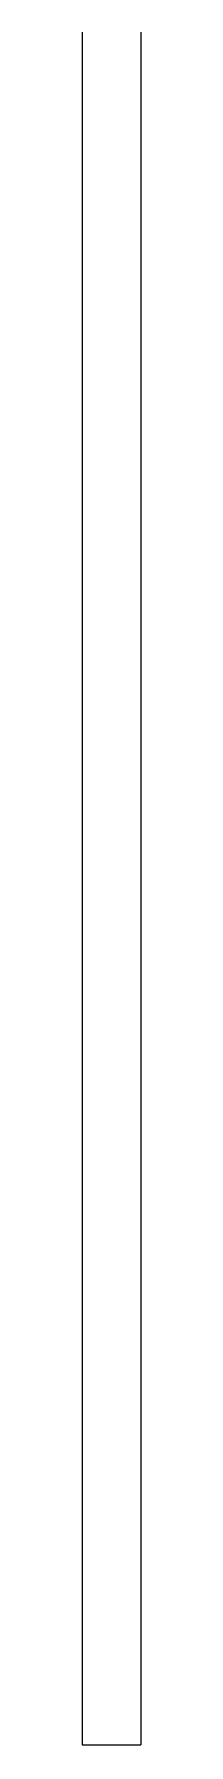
# Model space of a CAD drawing. Extents: x -24 to 123, y 224 to 344.
# Drawn here: x -14 to -12.5, y 224.5 to 268.3 of the extents above; entities that cross this region are included whole.
import ezdxf

# ---------------------------------------------------------------- set-up
doc = ezdxf.new("R2010")
doc.units = 0
doc.layers.get('0').update_dxf_attribs({"linetype": 'continuous'})

# ---------------------------------------------------------------- blocks, each defined once
blk = doc.blocks.new('FUSION036')
at = {"color": 0}
blk.add_line((-14, 224.5), (-12.5, 224.5), dxfattribs=at)
for points in [[(-14, 268.35), (-14, 268.3), (-14, 268.25), (-14, 268.2), (-14, 268.15), (-14, 268.1), (-14, 268.05), (-14, 268), (-14, 267.95), (-14, 267.9), (-14, 267.85), (-14, 267.8), (-14, 267.75), (-14, 267.7), (-14, 267.65), (-14, 267.6), (-14, 267.55), (-14, 267.5), (-14, 267.45), (-14, 267.4), (-14, 267.35), (-14, 267.3), (-14, 267.25), (-14, 267.2), (-14, 267.15), (-14, 267.1), (-14, 267.05), (-14, 267), (-14, 266.95), (-14, 266.9), (-14, 266.85), (-14, 266.8), (-14, 266.75), (-14, 266.7), (-14, 266.65), (-14, 266.6), (-14, 266.55), (-14, 266.5), (-14, 266.45), (-14, 266.4), (-14, 266.35), (-14, 266.3), (-14, 266.25), (-14, 266.2), (-14, 266.15), (-14, 266.1), (-14, 266.05), (-14, 266), (-14, 265.95), (-14, 265.9), (-14, 265.85), (-14, 265.8), (-14, 265.75), (-14, 265.7), (-14, 265.65), (-14, 265.6), (-14, 265.55), (-14, 265.5), (-14, 265.45), (-14, 265.4), (-14, 265.35), (-14, 265.3), (-14, 265.25), (-14, 265.2), (-14, 265.15), (-14, 265.1), (-14, 265.05), (-14, 265), (-14, 264.95), (-14, 264.9), (-14, 264.85), (-14, 264.8), (-14, 264.75), (-14, 264.7), (-14, 264.65), (-14, 264.6), (-14, 264.55), (-14, 264.5), (-14, 264.45), (-14, 264.4), (-14, 264.35), (-14, 264.3), (-14, 264.25), (-14, 264.2), (-14, 264.15), (-14, 264.1), (-14, 264.05), (-14, 264), (-14, 263.95), (-14, 263.9), (-14, 263.85), (-14, 263.8), (-14, 263.75), (-14, 263.7), (-14, 263.65), (-14, 263.6), (-14, 263.55), (-14, 263.5), (-14, 263.45), (-14, 263.4), (-14, 263.35), (-14, 263.3), (-14, 263.25), (-14, 263.2), (-14, 263.15), (-14, 263.1), (-14, 263.05), (-14, 263), (-14, 262.95), (-14, 262.9), (-14, 262.85), (-14, 262.8), (-14, 262.75), (-14, 262.7), (-14, 262.65), (-14, 262.6), (-14, 262.55), (-14, 262.5), (-14, 262.45), (-14, 262.4), (-14, 262.35), (-14, 262.3), (-14, 262.25), (-14, 262.2), (-14, 262.15), (-14, 262.1), (-14, 262.05), (-14, 262), (-14, 261.95), (-14, 261.9), (-14, 261.85), (-14, 261.8), (-14, 261.75), (-14, 261.7), (-14, 261.65), (-14, 261.6), (-14, 261.55), (-14, 261.5), (-14, 261.45), (-14, 261.4), (-14, 261.35), (-14, 261.3), (-14, 261.25), (-14, 261.2), (-14, 261.15), (-14, 261.1), (-14, 261.05), (-14, 261), (-14, 260.95), (-14, 260.9), (-14, 260.85), (-14, 260.8), (-14, 260.75), (-14, 260.7), (-14, 260.65), (-14, 260.6), (-14, 260.55), (-14, 260.5), (-14, 260.45), (-14, 260.4), (-14, 260.35), (-14, 260.3), (-14, 260.25), (-14, 260.2), (-14, 260.15), (-14, 260.1), (-14, 260.05), (-14, 260), (-14, 259.95), (-14, 259.9), (-14, 259.85), (-14, 259.8), (-14, 259.75), (-14, 259.7), (-14, 259.65), (-14, 259.6), (-14, 259.55), (-14, 259.5), (-14, 259.45), (-14, 259.4), (-14, 259.35), (-14, 259.3), (-14, 259.25), (-14, 259.2), (-14, 259.15), (-14, 259.1), (-14, 259.05), (-14, 259), (-14, 258.95), (-14, 258.9), (-14, 258.85), (-14, 258.8), (-14, 258.75), (-14, 258.7), (-14, 258.65), (-14, 258.6), (-14, 258.55), (-14, 258.5), (-14, 258.45), (-14, 258.4), (-14, 258.35), (-14, 258.3), (-14, 258.25), (-14, 258.2), (-14, 258.15), (-14, 258.1), (-14, 258.05), (-14, 258), (-14, 257.95), (-14, 257.9), (-14, 257.85), (-14, 257.8), (-14, 257.75), (-14, 257.7), (-14, 257.65), (-14, 257.6), (-14, 257.55), (-14, 257.5), (-14, 257.45), (-14, 257.4), (-14, 257.35), (-14, 257.3), (-14, 257.25), (-14, 257.2), (-14, 257.15), (-14, 257.1), (-14, 257.05), (-14, 257), (-14, 256.95), (-14, 256.9), (-14, 256.85), (-14, 256.8), (-14, 256.75), (-14, 256.7), (-14, 256.65), (-14, 256.6), (-14, 256.55), (-14, 256.5), (-14, 256.45), (-14, 256.4), (-14, 256.35), (-14, 256.3), (-14, 256.25), (-14, 256.2), (-14, 256.15), (-14, 256.1), (-14, 256.05), (-14, 256), (-14, 255.95), (-14, 255.9), (-14, 255.85), (-14, 255.8), (-14, 255.75), (-14, 255.7), (-14, 255.65), (-14, 255.6), (-14, 255.55), (-14, 255.5), (-14, 255.45), (-14, 255.4), (-14, 255.35), (-14, 255.3), (-14, 255.25), (-14, 255.2), (-14, 255.15), (-14, 255.1), (-14, 255.05), (-14, 255), (-14, 254.95), (-14, 254.9), (-14, 254.85), (-14, 254.8), (-14, 254.75), (-14, 254.7), (-14, 254.65), (-14, 254.6), (-14, 254.55), (-14, 254.5), (-14, 254.45), (-14, 254.4), (-14, 254.35), (-14, 254.3), (-14, 254.25), (-14, 254.2), (-14, 254.15), (-14, 254.1), (-14, 254.05), (-14, 254), (-14, 253.95), (-14, 253.9), (-14, 253.85), (-14, 253.8), (-14, 253.75), (-14, 253.7), (-14, 253.65), (-14, 253.6), (-14, 253.55), (-14, 253.5), (-14, 253.45), (-14, 253.4), (-14, 253.35), (-14, 253.3), (-14, 253.25), (-14, 253.2), (-14, 253.15), (-14, 253.1), (-14, 253.05), (-14, 253), (-14, 252.95), (-14, 252.9), (-14, 252.85), (-14, 252.8), (-14, 252.75), (-14, 252.7), (-14, 252.65), (-14, 252.6), (-14, 252.55), (-14, 252.5), (-14, 252.45), (-14, 252.4), (-14, 252.35), (-14, 252.3), (-14, 252.25), (-14, 252.2), (-14, 252.15), (-14, 252.1), (-14, 252.05), (-14, 252), (-14, 251.95), (-14, 251.9), (-14, 251.85), (-14, 251.8), (-14, 251.75), (-14, 251.7), (-14, 251.65), (-14, 251.6), (-14, 251.55), (-14, 251.5), (-14, 251.45), (-14, 251.4), (-14, 251.35), (-14, 251.3), (-14, 251.25), (-14, 251.2), (-14, 251.15), (-14, 251.1), (-14, 251.05), (-14, 251), (-14, 250.95), (-14, 250.9), (-14, 250.85), (-14, 250.8), (-14, 250.75), (-14, 250.7), (-14, 250.65), (-14, 250.6), (-14, 250.55), (-14, 250.5), (-14, 250.45), (-14, 250.4), (-14, 250.35), (-14, 250.3), (-14, 250.25), (-14, 250.2), (-14, 250.15), (-14, 250.1), (-14, 250.05), (-14, 250), (-14, 249.95), (-14, 249.9), (-14, 249.85), (-14, 249.8), (-14, 249.75), (-14, 249.7), (-14, 249.65), (-14, 249.6), (-14, 249.55), (-14, 249.5), (-14, 249.45), (-14, 249.4), (-14, 249.35), (-14, 249.3), (-14, 249.25), (-14, 249.2), (-14, 249.15), (-14, 249.1), (-14, 249.05), (-14, 249), (-14, 248.95), (-14, 248.9), (-14, 248.85), (-14, 248.8), (-14, 248.75), (-14, 248.7), (-14, 248.65), (-14, 248.6), (-14, 248.55), (-14, 248.5), (-14, 248.45), (-14, 248.4), (-14, 248.35), (-14, 248.3), (-14, 248.25), (-14, 248.2), (-14, 248.15), (-14, 248.1), (-14, 248.05), (-14, 248), (-14, 247.95), (-14, 247.9), (-14, 247.85), (-14, 247.8), (-14, 247.75), (-14, 247.7), (-14, 247.65), (-14, 247.6), (-14, 247.55), (-14, 247.5), (-14, 247.45), (-14, 247.4), (-14, 247.35), (-14, 247.3), (-14, 247.25), (-14, 247.2), (-14, 247.15), (-14, 247.1), (-14, 247.05), (-14, 247), (-14, 246.95), (-14, 246.9), (-14, 246.85), (-14, 246.8), (-14, 246.75), (-14, 246.7), (-14, 246.65), (-14, 246.6), (-14, 246.55), (-14, 246.5), (-14, 246.45), (-14, 246.4), (-14, 246.35), (-14, 246.3), (-14, 246.25), (-14, 246.2), (-14, 246.15), (-14, 246.1), (-14, 246.05), (-14, 246), (-14, 245.95), (-14, 245.9), (-14, 245.85), (-14, 245.8), (-14, 245.75), (-14, 245.7), (-14, 245.65), (-14, 245.6), (-14, 245.55), (-14, 245.5), (-14, 245.45), (-14, 245.4), (-14, 245.35), (-14, 245.3), (-14, 245.25), (-14, 245.2), (-14, 245.15), (-14, 245.1), (-14, 245.05), (-14, 245), (-14, 244.95), (-14, 244.9), (-14, 244.85), (-14, 244.8), (-14, 244.75), (-14, 244.7), (-14, 244.65), (-14, 244.6), (-14, 244.55), (-14, 244.5), (-14, 244.45), (-14, 244.4), (-14, 244.35), (-14, 244.3), (-14, 244.25), (-14, 244.2), (-14, 244.15), (-14, 244.1), (-14, 244.05), (-14, 244), (-14, 243.95), (-14, 243.9), (-14, 243.85), (-14, 243.8), (-14, 243.75), (-14, 243.7), (-14, 243.65), (-14, 243.6), (-14, 243.55), (-14, 243.5), (-14, 243.45), (-14, 243.4), (-14, 243.35), (-14, 243.3), (-14, 243.25), (-14, 243.2), (-14, 243.15), (-14, 243.1), (-14, 243.05), (-14, 243), (-14, 242.95), (-14, 242.9), (-14, 242.85), (-14, 242.8), (-14, 242.75), (-14, 242.7), (-14, 242.65), (-14, 242.6), (-14, 242.55), (-14, 242.5), (-14, 242.45), (-14, 242.4), (-14, 242.35), (-14, 242.3), (-14, 242.25), (-14, 242.2), (-14, 242.15), (-14, 242.1), (-14, 242.05), (-14, 242), (-14, 241.95), (-14, 241.9), (-14, 241.85), (-14, 241.8), (-14, 241.75), (-14, 241.7), (-14, 241.65), (-14, 241.6), (-14, 241.55), (-14, 241.5), (-14, 241.45), (-14, 241.4), (-14, 241.35), (-14, 241.3), (-14, 241.25), (-14, 241.2), (-14, 241.15), (-14, 241.1), (-14, 241.05), (-14, 241), (-14, 240.95), (-14, 240.9), (-14, 240.85), (-14, 240.8), (-14, 240.75), (-14, 240.7), (-14, 240.65), (-14, 240.6), (-14, 240.55), (-14, 240.5), (-14, 240.45), (-14, 240.4), (-14, 240.35), (-14, 240.3), (-14, 240.25), (-14, 240.2), (-14, 240.15), (-14, 240.1), (-14, 240.05), (-14, 240), (-14, 239.95), (-14, 239.9), (-14, 239.85), (-14, 239.8), (-14, 239.75), (-14, 239.7), (-14, 239.65), (-14, 239.6), (-14, 239.55), (-14, 239.5), (-14, 239.45), (-14, 239.4), (-14, 239.35), (-14, 239.3), (-14, 239.25), (-14, 239.2), (-14, 239.15), (-14, 239.1), (-14, 239.05), (-14, 239), (-14, 238.95), (-14, 238.9), (-14, 238.85), (-14, 238.8), (-14, 238.75), (-14, 238.7), (-14, 238.65), (-14, 238.6), (-14, 238.55), (-14, 238.5), (-14, 238.45), (-14, 238.4), (-14, 238.35), (-14, 238.3), (-14, 238.25), (-14, 238.2), (-14, 238.15), (-14, 238.1), (-14, 238.05), (-14, 238), (-14, 237.95), (-14, 237.9), (-14, 237.85), (-14, 237.8), (-14, 237.75), (-14, 237.7), (-14, 237.65), (-14, 237.6), (-14, 237.55), (-14, 237.5), (-14, 237.45), (-14, 237.4), (-14, 237.35), (-14, 237.3), (-14, 237.25), (-14, 237.2), (-14, 237.15), (-14, 237.1), (-14, 237.05), (-14, 237), (-14, 236.95), (-14, 236.9), (-14, 236.85), (-14, 236.8), (-14, 236.75), (-14, 236.7), (-14, 236.65), (-14, 236.6), (-14, 236.55), (-14, 236.5), (-14, 236.45), (-14, 236.4), (-14, 236.35), (-14, 236.3), (-14, 236.25), (-14, 236.2), (-14, 236.15), (-14, 236.1), (-14, 236.05), (-14, 236), (-14, 235.95), (-14, 235.9), (-14, 235.85), (-14, 235.8), (-14, 235.75), (-14, 235.7), (-14, 235.65), (-14, 235.6), (-14, 235.55), (-14, 235.5), (-14, 235.45), (-14, 235.4), (-14, 235.35), (-14, 235.3), (-14, 235.25), (-14, 235.2), (-14, 235.15), (-14, 235.1), (-14, 235.05), (-14, 235), (-14, 234.95), (-14, 234.9), (-14, 234.85), (-14, 234.8), (-14, 234.75), (-14, 234.7), (-14, 234.65), (-14, 234.6), (-14, 234.55), (-14, 234.5), (-14, 234.45), (-14, 234.4), (-14, 234.35), (-14, 234.3), (-14, 234.25), (-14, 234.2), (-14, 234.15), (-14, 234.1), (-14, 234.05), (-14, 234), (-14, 233.95), (-14, 233.9), (-14, 233.85), (-14, 233.8), (-14, 233.75), (-14, 233.7), (-14, 233.65), (-14, 233.6), (-14, 233.55), (-14, 233.5), (-14, 233.45), (-14, 233.4), (-14, 233.35), (-14, 233.3), (-14, 233.25), (-14, 233.2), (-14, 233.15), (-14, 233.1), (-14, 233.05), (-14, 233), (-14, 232.95), (-14, 232.9), (-14, 232.85), (-14, 232.8), (-14, 232.75), (-14, 232.7), (-14, 232.65), (-14, 232.6), (-14, 232.55), (-14, 232.5), (-14, 232.45), (-14, 232.4), (-14, 232.35), (-14, 232.3), (-14, 232.25), (-14, 232.2), (-14, 232.15), (-14, 232.1), (-14, 232.05), (-14, 232), (-14, 231.95), (-14, 231.9), (-14, 231.85), (-14, 231.8), (-14, 231.75), (-14, 231.7), (-14, 231.65), (-14, 231.6), (-14, 231.55), (-14, 231.5), (-14, 231.45), (-14, 231.4), (-14, 231.35), (-14, 231.3), (-14, 231.25), (-14, 231.2), (-14, 231.15), (-14, 231.1), (-14, 231.05), (-14, 231), (-14, 230.95), (-14, 230.9), (-14, 230.85), (-14, 230.8), (-14, 230.75), (-14, 230.7), (-14, 230.65), (-14, 230.6), (-14, 230.55), (-14, 230.5), (-14, 230.45), (-14, 230.4), (-14, 230.35), (-14, 230.3), (-14, 230.25), (-14, 230.2), (-14, 230.15), (-14, 230.1), (-14, 230.05), (-14, 230), (-14, 229.95), (-14, 229.9), (-14, 229.85), (-14, 229.8), (-14, 229.75), (-14, 229.7), (-14, 229.65), (-14, 229.6), (-14, 229.55), (-14, 229.5), (-14, 229.45), (-14, 229.4), (-14, 229.35), (-14, 229.3), (-14, 229.25), (-14, 229.2), (-14, 229.15), (-14, 229.1), (-14, 229.05), (-14, 229), (-14, 228.95), (-14, 228.9), (-14, 228.85), (-14, 228.8), (-14, 228.75), (-14, 228.7), (-14, 228.65), (-14, 228.6), (-14, 228.55), (-14, 228.5), (-14, 228.45), (-14, 228.4), (-14, 228.35), (-14, 228.3), (-14, 228.25), (-14, 228.2), (-14, 228.15), (-14, 228.1), (-14, 228.05), (-14, 228), (-14, 227.95), (-14, 227.9), (-14, 227.85), (-14, 227.8), (-14, 227.75), (-14, 227.7), (-14, 227.65), (-14, 227.6), (-14, 227.55), (-14, 227.5), (-14, 227.45), (-14, 227.4), (-14, 227.35), (-14, 227.3), (-14, 227.25), (-14, 227.2), (-14, 227.15), (-14, 227.1), (-14, 227.05), (-14, 227), (-14, 226.95), (-14, 226.9), (-14, 226.85), (-14, 226.8), (-14, 226.75), (-14, 226.7), (-14, 226.65), (-14, 226.6), (-14, 226.55), (-14, 226.5), (-14, 226.45), (-14, 226.4), (-14, 226.35), (-14, 226.3), (-14, 226.25), (-14, 226.2), (-14, 226.15), (-14, 226.1), (-14, 226.05), (-14, 226), (-14, 225.95), (-14, 225.9), (-14, 225.85), (-14, 225.8), (-14, 225.75), (-14, 225.7), (-14, 225.65), (-14, 225.6), (-14, 225.55), (-14, 225.5), (-14, 225.45), (-14, 225.4), (-14, 225.35), (-14, 225.3), (-14, 225.25), (-14, 225.2), (-14, 225.15), (-14, 225.1), (-14, 225.05), (-14, 225), (-14, 224.95), (-14, 224.9), (-14, 224.85), (-14, 224.8), (-14, 224.75), (-14, 224.7), (-14, 224.65), (-14, 224.6), (-14, 224.55), (-14, 224.5)], [(-12.5, 268.35), (-12.5, 268.3), (-12.5, 268.25), (-12.5, 268.2), (-12.5, 268.15), (-12.5, 268.1), (-12.5, 268.05), (-12.5, 268), (-12.5, 267.95), (-12.5, 267.9), (-12.5, 267.85), (-12.5, 267.8), (-12.5, 267.75), (-12.5, 267.7), (-12.5, 267.65), (-12.5, 267.6), (-12.5, 267.55), (-12.5, 267.5), (-12.5, 267.45), (-12.5, 267.4), (-12.5, 267.35), (-12.5, 267.3), (-12.5, 267.25), (-12.5, 267.2), (-12.5, 267.15), (-12.5, 267.1), (-12.5, 267.05), (-12.5, 267), (-12.5, 266.95), (-12.5, 266.9), (-12.5, 266.85), (-12.5, 266.8), (-12.5, 266.75), (-12.5, 266.7), (-12.5, 266.65), (-12.5, 266.6), (-12.5, 266.55), (-12.5, 266.5), (-12.5, 266.45), (-12.5, 266.4), (-12.5, 266.35), (-12.5, 266.3), (-12.5, 266.25), (-12.5, 266.2), (-12.5, 266.15), (-12.5, 266.1), (-12.5, 266.05), (-12.5, 266), (-12.5, 265.95), (-12.5, 265.9), (-12.5, 265.85), (-12.5, 265.8), (-12.5, 265.75), (-12.5, 265.7), (-12.5, 265.65), (-12.5, 265.6), (-12.5, 265.55), (-12.5, 265.5), (-12.5, 265.45), (-12.5, 265.4), (-12.5, 265.35), (-12.5, 265.3), (-12.5, 265.25), (-12.5, 265.2), (-12.5, 265.15), (-12.5, 265.1), (-12.5, 265.05), (-12.5, 265), (-12.5, 264.95), (-12.5, 264.9), (-12.5, 264.85), (-12.5, 264.8), (-12.5, 264.75), (-12.5, 264.7), (-12.5, 264.65), (-12.5, 264.6), (-12.5, 264.55), (-12.5, 264.5), (-12.5, 264.45), (-12.5, 264.4), (-12.5, 264.35), (-12.5, 264.3), (-12.5, 264.25), (-12.5, 264.2), (-12.5, 264.15), (-12.5, 264.1), (-12.5, 264.05), (-12.5, 264), (-12.5, 263.95), (-12.5, 263.9), (-12.5, 263.85), (-12.5, 263.8), (-12.5, 263.75), (-12.5, 263.7), (-12.5, 263.65), (-12.5, 263.6), (-12.5, 263.55), (-12.5, 263.5), (-12.5, 263.45), (-12.5, 263.4), (-12.5, 263.35), (-12.5, 263.3), (-12.5, 263.25), (-12.5, 263.2), (-12.5, 263.15), (-12.5, 263.1), (-12.5, 263.05), (-12.5, 263), (-12.5, 262.95), (-12.5, 262.9), (-12.5, 262.85), (-12.5, 262.8), (-12.5, 262.75), (-12.5, 262.7), (-12.5, 262.65), (-12.5, 262.6), (-12.5, 262.55), (-12.5, 262.5), (-12.5, 262.45), (-12.5, 262.4), (-12.5, 262.35), (-12.5, 262.3), (-12.5, 262.25), (-12.5, 262.2), (-12.5, 262.15), (-12.5, 262.1), (-12.5, 262.05), (-12.5, 262), (-12.5, 261.95), (-12.5, 261.9), (-12.5, 261.85), (-12.5, 261.8), (-12.5, 261.75), (-12.5, 261.7), (-12.5, 261.65), (-12.5, 261.6), (-12.5, 261.55), (-12.5, 261.5), (-12.5, 261.45), (-12.5, 261.4), (-12.5, 261.35), (-12.5, 261.3), (-12.5, 261.25), (-12.5, 261.2), (-12.5, 261.15), (-12.5, 261.1), (-12.5, 261.05), (-12.5, 261), (-12.5, 260.95), (-12.5, 260.9), (-12.5, 260.85), (-12.5, 260.8), (-12.5, 260.75), (-12.5, 260.7), (-12.5, 260.65), (-12.5, 260.6), (-12.5, 260.55), (-12.5, 260.5), (-12.5, 260.45), (-12.5, 260.4), (-12.5, 260.35), (-12.5, 260.3), (-12.5, 260.25), (-12.5, 260.2), (-12.5, 260.15), (-12.5, 260.1), (-12.5, 260.05), (-12.5, 260), (-12.5, 259.95), (-12.5, 259.9), (-12.5, 259.85), (-12.5, 259.8), (-12.5, 259.75), (-12.5, 259.7), (-12.5, 259.65), (-12.5, 259.6), (-12.5, 259.55), (-12.5, 259.5), (-12.5, 259.45), (-12.5, 259.4), (-12.5, 259.35), (-12.5, 259.3), (-12.5, 259.25), (-12.5, 259.2), (-12.5, 259.15), (-12.5, 259.1), (-12.5, 259.05), (-12.5, 259), (-12.5, 258.95), (-12.5, 258.9), (-12.5, 258.85), (-12.5, 258.8), (-12.5, 258.75), (-12.5, 258.7), (-12.5, 258.65), (-12.5, 258.6), (-12.5, 258.55), (-12.5, 258.5), (-12.5, 258.45), (-12.5, 258.4), (-12.5, 258.35), (-12.5, 258.3), (-12.5, 258.25), (-12.5, 258.2), (-12.5, 258.15), (-12.5, 258.1), (-12.5, 258.05), (-12.5, 258), (-12.5, 257.95), (-12.5, 257.9), (-12.5, 257.85), (-12.5, 257.8), (-12.5, 257.75), (-12.5, 257.7), (-12.5, 257.65), (-12.5, 257.6), (-12.5, 257.55), (-12.5, 257.5), (-12.5, 257.45), (-12.5, 257.4), (-12.5, 257.35), (-12.5, 257.3), (-12.5, 257.25), (-12.5, 257.2), (-12.5, 257.15), (-12.5, 257.1), (-12.5, 257.05), (-12.5, 257), (-12.5, 256.95), (-12.5, 256.9), (-12.5, 256.85), (-12.5, 256.8), (-12.5, 256.75), (-12.5, 256.7), (-12.5, 256.65), (-12.5, 256.6), (-12.5, 256.55), (-12.5, 256.5), (-12.5, 256.45), (-12.5, 256.4), (-12.5, 256.35), (-12.5, 256.3), (-12.5, 256.25), (-12.5, 256.2), (-12.5, 256.15), (-12.5, 256.1), (-12.5, 256.05), (-12.5, 256), (-12.5, 255.95), (-12.5, 255.9), (-12.5, 255.85), (-12.5, 255.8), (-12.5, 255.75), (-12.5, 255.7), (-12.5, 255.65), (-12.5, 255.6), (-12.5, 255.55), (-12.5, 255.5), (-12.5, 255.45), (-12.5, 255.4), (-12.5, 255.35), (-12.5, 255.3), (-12.5, 255.25), (-12.5, 255.2), (-12.5, 255.15), (-12.5, 255.1), (-12.5, 255.05), (-12.5, 255), (-12.5, 254.95), (-12.5, 254.9), (-12.5, 254.85), (-12.5, 254.8), (-12.5, 254.75), (-12.5, 254.7), (-12.5, 254.65), (-12.5, 254.6), (-12.5, 254.55), (-12.5, 254.5), (-12.5, 254.45), (-12.5, 254.4), (-12.5, 254.35), (-12.5, 254.3), (-12.5, 254.25), (-12.5, 254.2), (-12.5, 254.15), (-12.5, 254.1), (-12.5, 254.05), (-12.5, 254), (-12.5, 253.95), (-12.5, 253.9), (-12.5, 253.85), (-12.5, 253.8), (-12.5, 253.75), (-12.5, 253.7), (-12.5, 253.65), (-12.5, 253.6), (-12.5, 253.55), (-12.5, 253.5), (-12.5, 253.45), (-12.5, 253.4), (-12.5, 253.35), (-12.5, 253.3), (-12.5, 253.25), (-12.5, 253.2), (-12.5, 253.15), (-12.5, 253.1), (-12.5, 253.05), (-12.5, 253), (-12.5, 252.95), (-12.5, 252.9), (-12.5, 252.85), (-12.5, 252.8), (-12.5, 252.75), (-12.5, 252.7), (-12.5, 252.65), (-12.5, 252.6), (-12.5, 252.55), (-12.5, 252.5), (-12.5, 252.45), (-12.5, 252.4), (-12.5, 252.35), (-12.5, 252.3), (-12.5, 252.25), (-12.5, 252.2), (-12.5, 252.15), (-12.5, 252.1), (-12.5, 252.05), (-12.5, 252), (-12.5, 251.95), (-12.5, 251.9), (-12.5, 251.85), (-12.5, 251.8), (-12.5, 251.75), (-12.5, 251.7), (-12.5, 251.65), (-12.5, 251.6), (-12.5, 251.55), (-12.5, 251.5), (-12.5, 251.45), (-12.5, 251.4), (-12.5, 251.35), (-12.5, 251.3), (-12.5, 251.25), (-12.5, 251.2), (-12.5, 251.15), (-12.5, 251.1), (-12.5, 251.05), (-12.5, 251), (-12.5, 250.95), (-12.5, 250.9), (-12.5, 250.85), (-12.5, 250.8), (-12.5, 250.75), (-12.5, 250.7), (-12.5, 250.65), (-12.5, 250.6), (-12.5, 250.55), (-12.5, 250.5), (-12.5, 250.45), (-12.5, 250.4), (-12.5, 250.35), (-12.5, 250.3), (-12.5, 250.25), (-12.5, 250.2), (-12.5, 250.15), (-12.5, 250.1), (-12.5, 250.05), (-12.5, 250), (-12.5, 249.95), (-12.5, 249.9), (-12.5, 249.85), (-12.5, 249.8), (-12.5, 249.75), (-12.5, 249.7), (-12.5, 249.65), (-12.5, 249.6), (-12.5, 249.55), (-12.5, 249.5), (-12.5, 249.45), (-12.5, 249.4), (-12.5, 249.35), (-12.5, 249.3), (-12.5, 249.25), (-12.5, 249.2), (-12.5, 249.15), (-12.5, 249.1), (-12.5, 249.05), (-12.5, 249), (-12.5, 248.95), (-12.5, 248.9), (-12.5, 248.85), (-12.5, 248.8), (-12.5, 248.75), (-12.5, 248.7), (-12.5, 248.65), (-12.5, 248.6), (-12.5, 248.55), (-12.5, 248.5), (-12.5, 248.45), (-12.5, 248.4), (-12.5, 248.35), (-12.5, 248.3), (-12.5, 248.25), (-12.5, 248.2), (-12.5, 248.15), (-12.5, 248.1), (-12.5, 248.05), (-12.5, 248), (-12.5, 247.95), (-12.5, 247.9), (-12.5, 247.85), (-12.5, 247.8), (-12.5, 247.75), (-12.5, 247.7), (-12.5, 247.65), (-12.5, 247.6), (-12.5, 247.55), (-12.5, 247.5), (-12.5, 247.45), (-12.5, 247.4), (-12.5, 247.35), (-12.5, 247.3), (-12.5, 247.25), (-12.5, 247.2), (-12.5, 247.15), (-12.5, 247.1), (-12.5, 247.05), (-12.5, 247), (-12.5, 246.95), (-12.5, 246.9), (-12.5, 246.85), (-12.5, 246.8), (-12.5, 246.75), (-12.5, 246.7), (-12.5, 246.65), (-12.5, 246.6), (-12.5, 246.55), (-12.5, 246.5), (-12.5, 246.45), (-12.5, 246.4), (-12.5, 246.35), (-12.5, 246.3), (-12.5, 246.25), (-12.5, 246.2), (-12.5, 246.15), (-12.5, 246.1), (-12.5, 246.05), (-12.5, 246), (-12.5, 245.95), (-12.5, 245.9), (-12.5, 245.85), (-12.5, 245.8), (-12.5, 245.75), (-12.5, 245.7), (-12.5, 245.65), (-12.5, 245.6), (-12.5, 245.55), (-12.5, 245.5), (-12.5, 245.45), (-12.5, 245.4), (-12.5, 245.35), (-12.5, 245.3), (-12.5, 245.25), (-12.5, 245.2), (-12.5, 245.15), (-12.5, 245.1), (-12.5, 245.05), (-12.5, 245), (-12.5, 244.95), (-12.5, 244.9), (-12.5, 244.85), (-12.5, 244.8), (-12.5, 244.75), (-12.5, 244.7), (-12.5, 244.65), (-12.5, 244.6), (-12.5, 244.55), (-12.5, 244.5), (-12.5, 244.45), (-12.5, 244.4), (-12.5, 244.35), (-12.5, 244.3), (-12.5, 244.25), (-12.5, 244.2), (-12.5, 244.15), (-12.5, 244.1), (-12.5, 244.05), (-12.5, 244), (-12.5, 243.95), (-12.5, 243.9), (-12.5, 243.85), (-12.5, 243.8), (-12.5, 243.75), (-12.5, 243.7), (-12.5, 243.65), (-12.5, 243.6), (-12.5, 243.55), (-12.5, 243.5), (-12.5, 243.45), (-12.5, 243.4), (-12.5, 243.35), (-12.5, 243.3), (-12.5, 243.25), (-12.5, 243.2), (-12.5, 243.15), (-12.5, 243.1), (-12.5, 243.05), (-12.5, 243), (-12.5, 242.95), (-12.5, 242.9), (-12.5, 242.85), (-12.5, 242.8), (-12.5, 242.75), (-12.5, 242.7), (-12.5, 242.65), (-12.5, 242.6), (-12.5, 242.55), (-12.5, 242.5), (-12.5, 242.45), (-12.5, 242.4), (-12.5, 242.35), (-12.5, 242.3), (-12.5, 242.25), (-12.5, 242.2), (-12.5, 242.15), (-12.5, 242.1), (-12.5, 242.05), (-12.5, 242), (-12.5, 241.95), (-12.5, 241.9), (-12.5, 241.85), (-12.5, 241.8), (-12.5, 241.75), (-12.5, 241.7), (-12.5, 241.65), (-12.5, 241.6), (-12.5, 241.55), (-12.5, 241.5), (-12.5, 241.45), (-12.5, 241.4), (-12.5, 241.35), (-12.5, 241.3), (-12.5, 241.25), (-12.5, 241.2), (-12.5, 241.15), (-12.5, 241.1), (-12.5, 241.05), (-12.5, 241), (-12.5, 240.95), (-12.5, 240.9), (-12.5, 240.85), (-12.5, 240.8), (-12.5, 240.75), (-12.5, 240.7), (-12.5, 240.65), (-12.5, 240.6), (-12.5, 240.55), (-12.5, 240.5), (-12.5, 240.45), (-12.5, 240.4), (-12.5, 240.35), (-12.5, 240.3), (-12.5, 240.25), (-12.5, 240.2), (-12.5, 240.15), (-12.5, 240.1), (-12.5, 240.05), (-12.5, 240), (-12.5, 239.95), (-12.5, 239.9), (-12.5, 239.85), (-12.5, 239.8), (-12.5, 239.75), (-12.5, 239.7), (-12.5, 239.65), (-12.5, 239.6), (-12.5, 239.55), (-12.5, 239.5), (-12.5, 239.45), (-12.5, 239.4), (-12.5, 239.35), (-12.5, 239.3), (-12.5, 239.25), (-12.5, 239.2), (-12.5, 239.15), (-12.5, 239.1), (-12.5, 239.05), (-12.5, 239), (-12.5, 238.95), (-12.5, 238.9), (-12.5, 238.85), (-12.5, 238.8), (-12.5, 238.75), (-12.5, 238.7), (-12.5, 238.65), (-12.5, 238.6), (-12.5, 238.55), (-12.5, 238.5), (-12.5, 238.45), (-12.5, 238.4), (-12.5, 238.35), (-12.5, 238.3), (-12.5, 238.25), (-12.5, 238.2), (-12.5, 238.15), (-12.5, 238.1), (-12.5, 238.05), (-12.5, 238), (-12.5, 237.95), (-12.5, 237.9), (-12.5, 237.85), (-12.5, 237.8), (-12.5, 237.75), (-12.5, 237.7), (-12.5, 237.65), (-12.5, 237.6), (-12.5, 237.55), (-12.5, 237.5), (-12.5, 237.45), (-12.5, 237.4), (-12.5, 237.35), (-12.5, 237.3), (-12.5, 237.25), (-12.5, 237.2), (-12.5, 237.15), (-12.5, 237.1), (-12.5, 237.05), (-12.5, 237), (-12.5, 236.95), (-12.5, 236.9), (-12.5, 236.85), (-12.5, 236.8), (-12.5, 236.75), (-12.5, 236.7), (-12.5, 236.65), (-12.5, 236.6), (-12.5, 236.55), (-12.5, 236.5), (-12.5, 236.45), (-12.5, 236.4), (-12.5, 236.35), (-12.5, 236.3), (-12.5, 236.25), (-12.5, 236.2), (-12.5, 236.15), (-12.5, 236.1), (-12.5, 236.05), (-12.5, 236), (-12.5, 235.95), (-12.5, 235.9), (-12.5, 235.85), (-12.5, 235.8), (-12.5, 235.75), (-12.5, 235.7), (-12.5, 235.65), (-12.5, 235.6), (-12.5, 235.55), (-12.5, 235.5), (-12.5, 235.45), (-12.5, 235.4), (-12.5, 235.35), (-12.5, 235.3), (-12.5, 235.25), (-12.5, 235.2), (-12.5, 235.15), (-12.5, 235.1), (-12.5, 235.05), (-12.5, 235), (-12.5, 234.95), (-12.5, 234.9), (-12.5, 234.85), (-12.5, 234.8), (-12.5, 234.75), (-12.5, 234.7), (-12.5, 234.65), (-12.5, 234.6), (-12.5, 234.55), (-12.5, 234.5), (-12.5, 234.45), (-12.5, 234.4), (-12.5, 234.35), (-12.5, 234.3), (-12.5, 234.25), (-12.5, 234.2), (-12.5, 234.15), (-12.5, 234.1), (-12.5, 234.05), (-12.5, 234), (-12.5, 233.95), (-12.5, 233.9), (-12.5, 233.85), (-12.5, 233.8), (-12.5, 233.75), (-12.5, 233.7), (-12.5, 233.65), (-12.5, 233.6), (-12.5, 233.55), (-12.5, 233.5), (-12.5, 233.45), (-12.5, 233.4), (-12.5, 233.35), (-12.5, 233.3), (-12.5, 233.25), (-12.5, 233.2), (-12.5, 233.15), (-12.5, 233.1), (-12.5, 233.05), (-12.5, 233), (-12.5, 232.95), (-12.5, 232.9), (-12.5, 232.85), (-12.5, 232.8), (-12.5, 232.75), (-12.5, 232.7), (-12.5, 232.65), (-12.5, 232.6), (-12.5, 232.55), (-12.5, 232.5), (-12.5, 232.45), (-12.5, 232.4), (-12.5, 232.35), (-12.5, 232.3), (-12.5, 232.25), (-12.5, 232.2), (-12.5, 232.15), (-12.5, 232.1), (-12.5, 232.05), (-12.5, 232), (-12.5, 231.95), (-12.5, 231.9), (-12.5, 231.85), (-12.5, 231.8), (-12.5, 231.75), (-12.5, 231.7), (-12.5, 231.65), (-12.5, 231.6), (-12.5, 231.55), (-12.5, 231.5), (-12.5, 231.45), (-12.5, 231.4), (-12.5, 231.35), (-12.5, 231.3), (-12.5, 231.25), (-12.5, 231.2), (-12.5, 231.15), (-12.5, 231.1), (-12.5, 231.05), (-12.5, 231), (-12.5, 230.95), (-12.5, 230.9), (-12.5, 230.85), (-12.5, 230.8), (-12.5, 230.75), (-12.5, 230.7), (-12.5, 230.65), (-12.5, 230.6), (-12.5, 230.55), (-12.5, 230.5), (-12.5, 230.45), (-12.5, 230.4), (-12.5, 230.35), (-12.5, 230.3), (-12.5, 230.25), (-12.5, 230.2), (-12.5, 230.15), (-12.5, 230.1), (-12.5, 230.05), (-12.5, 230), (-12.5, 229.95), (-12.5, 229.9), (-12.5, 229.85), (-12.5, 229.8), (-12.5, 229.75), (-12.5, 229.7), (-12.5, 229.65), (-12.5, 229.6), (-12.5, 229.55), (-12.5, 229.5), (-12.5, 229.45), (-12.5, 229.4), (-12.5, 229.35), (-12.5, 229.3), (-12.5, 229.25), (-12.5, 229.2), (-12.5, 229.15), (-12.5, 229.1), (-12.5, 229.05), (-12.5, 229), (-12.5, 228.95), (-12.5, 228.9), (-12.5, 228.85), (-12.5, 228.8), (-12.5, 228.75), (-12.5, 228.7), (-12.5, 228.65), (-12.5, 228.6), (-12.5, 228.55), (-12.5, 228.5), (-12.5, 228.45), (-12.5, 228.4), (-12.5, 228.35), (-12.5, 228.3), (-12.5, 228.25), (-12.5, 228.2), (-12.5, 228.15), (-12.5, 228.1), (-12.5, 228.05), (-12.5, 228), (-12.5, 227.95), (-12.5, 227.9), (-12.5, 227.85), (-12.5, 227.8), (-12.5, 227.75), (-12.5, 227.7), (-12.5, 227.65), (-12.5, 227.6), (-12.5, 227.55), (-12.5, 227.5), (-12.5, 227.45), (-12.5, 227.4), (-12.5, 227.35), (-12.5, 227.3), (-12.5, 227.25), (-12.5, 227.2), (-12.5, 227.15), (-12.5, 227.1), (-12.5, 227.05), (-12.5, 227), (-12.5, 226.95), (-12.5, 226.9), (-12.5, 226.85), (-12.5, 226.8), (-12.5, 226.75), (-12.5, 226.7), (-12.5, 226.65), (-12.5, 226.6), (-12.5, 226.55), (-12.5, 226.5), (-12.5, 226.45), (-12.5, 226.4), (-12.5, 226.35), (-12.5, 226.3), (-12.5, 226.25), (-12.5, 226.2), (-12.5, 226.15), (-12.5, 226.1), (-12.5, 226.05), (-12.5, 226), (-12.5, 225.95), (-12.5, 225.9), (-12.5, 225.85), (-12.5, 225.8), (-12.5, 225.75), (-12.5, 225.7), (-12.5, 225.65), (-12.5, 225.6), (-12.5, 225.55), (-12.5, 225.5), (-12.5, 225.45), (-12.5, 225.4), (-12.5, 225.35), (-12.5, 225.3), (-12.5, 225.25), (-12.5, 225.2), (-12.5, 225.15), (-12.5, 225.1), (-12.5, 225.05), (-12.5, 225), (-12.5, 224.95), (-12.5, 224.9), (-12.5, 224.85), (-12.5, 224.8), (-12.5, 224.75), (-12.5, 224.7), (-12.5, 224.65), (-12.5, 224.6), (-12.5, 224.55), (-12.5, 224.5)]]:
    blk.add_lwpolyline(points, dxfattribs=at)

msp = doc.modelspace()

# ---------------------------------------------------------------- block references
msp.add_blockref('FUSION036', (0, 0))

doc.saveas('drawing.dxf')
